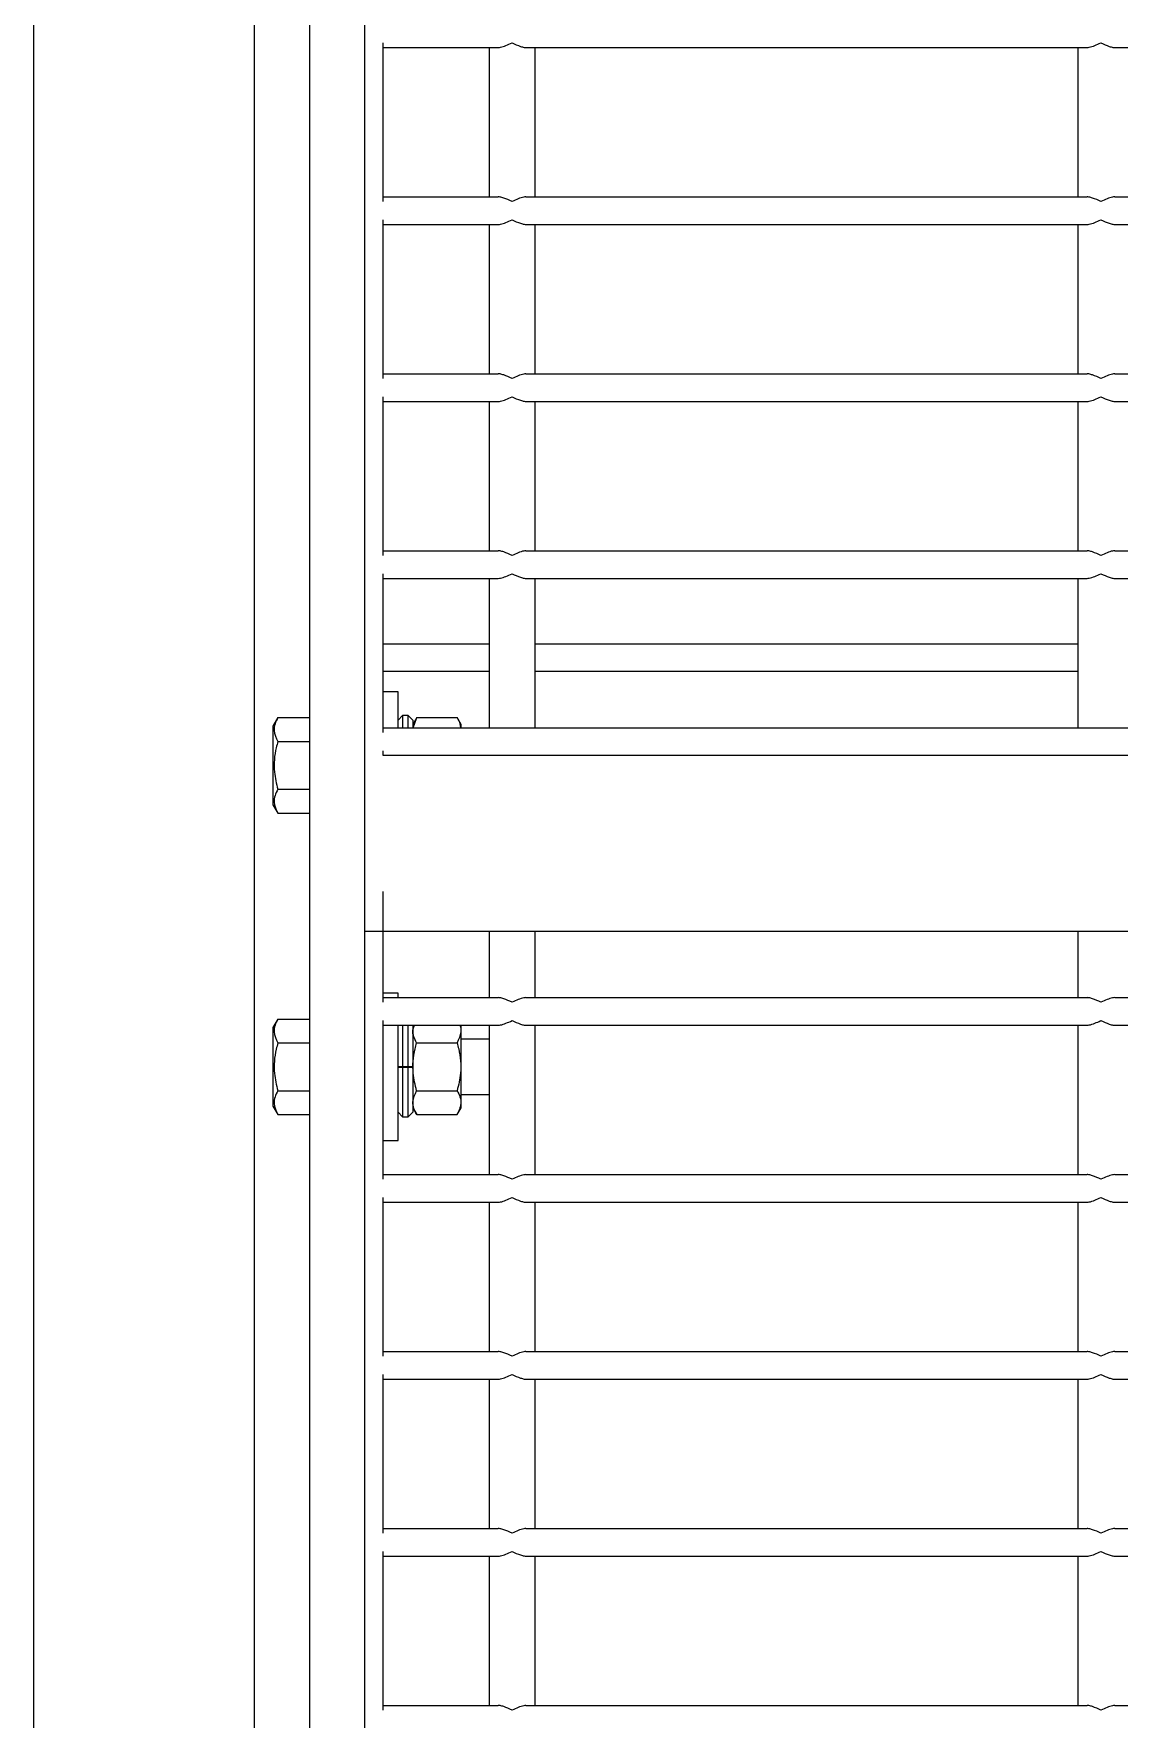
# Model space of a CAD drawing. Header units: millimetres. Extents: x 1293 to 41893, y 1011 to 26911.
# Drawn here: x 13086.5 to 13211.4, y 11549.6 to 11743.5 of the extents above; entities that cross this region are included whole.
import ezdxf

# ---------------------------------------------------------------- set-up
doc = ezdxf.new("R2010")
doc.units = ezdxf.units.MM
doc.header["$LTSCALE"] = 50

msp = doc.modelspace()

# ---------------------------------------------------------------- linework, layer by layer
at = {"color": 7, "linetype": 'Continuous', "lineweight": 25}
for p, q in [((13118.2601497, 11156.0549012), (13118.2601497, 13206.5065398)), ((13124.6101497, 11156.0549012), (13124.6101497, 13206.5065398)), ((13086.5101497, 11155.9260983), (13086.5101497, 13202.969236)), ((13111.9101497, 11155.9260983), (13111.9101497, 13202.969236)), ((13126.7301497, 11724.2307088), (13126.7301497, 11742.4740422)), ((13126.7301497, 11741.9448755), (13139.9593163, 11741.9448755)), ((13138.900983, 11741.9448755), (13138.900983, 11724.7598755)), ((13143.1343163, 11741.9448755), (13207.6926497, 11741.9448755)), ((13144.1926497, 11724.7598755), (13144.1926497, 11741.9448755)), ((13206.6343163, 11741.9448755), (13206.6343163, 11724.7598755)), ((13210.8676497, 11741.9448755), (13275.425983, 11741.9448755)), ((13126.7301497, 11724.7598755), (13139.9593163, 11724.7598755)), ((13143.1343163, 11724.7598755), (13207.6926497, 11724.7598755)), ((13210.8676497, 11724.7598755), (13275.425983, 11724.7598755)), ((13126.7301497, 11703.8707088), (13126.7301497, 11722.1140422)), ((13126.7301497, 11721.5848755), (13139.9593163, 11721.5848755)), ((13138.900983, 11721.5848755), (13138.900983, 11704.3998755)), ((13143.1343163, 11721.5848755), (13207.6926497, 11721.5848755)), ((13144.1926497, 11704.3998755), (13144.1926497, 11721.5848755)), ((13206.6343163, 11721.5848755), (13206.6343163, 11704.3998755)), ((13210.8676497, 11721.5848755), (13275.425983, 11721.5848755)), ((13126.7301497, 11704.3998755), (13139.9593163, 11704.3998755)), ((13143.1343163, 11704.3998755), (13207.6926497, 11704.3998755)), ((13210.8676497, 11704.3998755), (13275.425983, 11704.3998755)), ((13126.7301497, 11683.5107088), (13126.7301497, 11701.7540422)), ((13126.7301497, 11701.2248755), (13139.9593163, 11701.2248755)), ((13138.900983, 11701.2248755), (13138.900983, 11684.0398755)), ((13143.1343163, 11701.2248755), (13207.6926497, 11701.2248755)), ((13144.1926497, 11684.0398755), (13144.1926497, 11701.2248755)), ((13206.6343163, 11701.2248755), (13206.6343163, 11684.0398755)), ((13210.8676497, 11701.2248755), (13275.425983, 11701.2248755)), ((13126.7301497, 11684.0398755), (13139.9593163, 11684.0398755)), ((13143.1343163, 11684.0398755), (13207.6926497, 11684.0398755)), ((13210.8676497, 11684.0398755), (13275.425983, 11684.0398755)), ((13126.7301497, 11663.1507088), (13126.7301497, 11681.3940422)), ((13126.7301497, 11680.8648755), (13139.9593163, 11680.8648755)), ((13138.900983, 11680.8648755), (13138.900983, 11663.6798755)), ((13143.1343163, 11680.8648755), (13207.6926497, 11680.8648755)), ((13144.1926497, 11663.6798755), (13144.1926497, 11680.8648755)), ((13206.6343163, 11680.8648755), (13206.6343163, 11663.6798755)), ((13210.8676497, 11680.8648755), (13275.425983, 11680.8648755)), ((13126.7301497, 11673.3509869), (13138.900983, 11673.3509869)), ((13144.1926497, 11673.3509869), (13206.6343163, 11673.3509869)), ((13126.7301497, 11670.1759869), (13138.900983, 11670.1759869)), ((13144.1926497, 11670.1759869), (13206.6343163, 11670.1759869)), ((13128.4201497, 11667.8132088), (13126.7301497, 11667.8132088)), ((13128.4201497, 11663.6798755), (13128.4201497, 11667.8132088)), ((13114.5938513, 11664.8458035), (13114.0268163, 11663.8636701)), ((13114.5938513, 11664.8458035), (13118.2601497, 11664.8458035)), ((13128.9493163, 11665.0998755), (13128.4201497, 11664.5707088)), ((13129.5843163, 11665.0998755), (13128.9493163, 11665.0998755)), ((13128.9493163, 11665.0998755), (13128.9493163, 11663.6798755)), ((13130.113483, 11664.5707088), (13129.5843163, 11665.0998755)), ((13129.5843163, 11663.6798755), (13129.5843163, 11665.0998755)), ((13130.5660802, 11664.8498755), (13130.113483, 11664.0659542)), ((13130.1780255, 11663.6798755), (13130.5660802, 11664.8498755)), ((13130.5660802, 11664.8498755), (13135.2171358, 11664.8498755)), ((13135.669733, 11664.0659542), (13135.2171358, 11664.8498755)), ((13114.0268163, 11663.8636701), (13114.0268163, 11654.8294142)), ((13126.7301497, 11663.6798755), (13630.4968163, 11663.6798755)), ((13130.113483, 11664.5707088), (13130.113483, 11663.6798755)), ((13135.669733, 11663.6798755), (13135.669733, 11664.0659542)), ((13114.5938513, 11662.0961728), (13118.2601497, 11662.0961728)), ((13126.7301497, 11660.5048755), (13126.7301497, 11661.0340422)), ((13630.4968163, 11660.5048755), (13126.7301497, 11660.5048755)), ((13114.5938513, 11656.5969115), (13118.2601497, 11656.5969115)), ((13114.0268163, 11654.8294142), (13114.5938513, 11653.8472809)), ((13114.5938513, 11653.8472809), (13118.2601497, 11653.8472809)), ((13126.7301497, 11632.1018202), (13126.7301497, 11644.8478755)), ((13124.6101497, 11640.2932088), (13632.6168163, 11640.2932088)), ((13138.900983, 11640.2932088), (13138.900983, 11632.6309869)), ((13144.1926497, 11632.6309869), (13144.1926497, 11640.2932088)), ((13206.6343163, 11640.2932088), (13206.6343163, 11632.6309869)), ((13128.4201497, 11633.1376535), (13126.7301497, 11633.1376535)), ((13126.7301497, 11632.6309869), (13139.9593163, 11632.6309869)), ((13128.4201497, 11632.6309869), (13128.4201497, 11633.1376535)), ((13143.1343163, 11632.6309869), (13207.6926497, 11632.6309869)), ((13210.8676497, 11632.6309869), (13275.425983, 11632.6309869)), ((13114.5938513, 11630.1702482), (13114.0268163, 11629.1881149)), ((13114.5938513, 11630.1702482), (13118.2601497, 11630.1702482)), ((13126.7301497, 11611.7418202), (13126.7301497, 11629.9851535)), ((13114.0268163, 11629.1881149), (13114.0268163, 11620.1538589)), ((13126.7301497, 11629.4559869), (13139.9593163, 11629.4559869)), ((13128.4201497, 11616.2043202), (13128.4201497, 11629.4559869)), ((13128.9493163, 11629.4559869), (13128.9493163, 11624.6709869)), ((13129.5843163, 11624.6709869), (13129.5843163, 11629.4559869)), ((13130.1513503, 11629.4559869), (13130.113483, 11629.3903989)), ((13130.113483, 11629.4559869), (13130.113483, 11624.6709869)), ((13135.669733, 11629.3903989), (13135.6318657, 11629.4559869)), ((13135.669733, 11619.9515749), (13135.669733, 11629.3903989)), ((13138.900983, 11629.4559869), (13138.900983, 11612.2709869)), ((13143.1343163, 11629.4559869), (13207.6926497, 11629.4559869)), ((13144.1926497, 11612.2709869), (13144.1926497, 11629.4559869)), ((13206.6343163, 11629.4559869), (13206.6343163, 11612.2709869)), ((13210.8676497, 11629.4559869), (13275.425983, 11629.4559869)), ((13114.5938513, 11627.4206175), (13118.2601497, 11627.4206175)), ((13130.562557, 11627.4165545), (13135.220659, 11627.4165545)), ((13138.900983, 11627.8459869), (13135.669733, 11627.8459869)), ((13130.113483, 11624.6709869), (13128.4201497, 11624.6709869)), ((13128.9493163, 11624.6448976), (13128.4201497, 11624.640731)), ((13128.4201497, 11624.6298517), (13128.9493163, 11624.625685)), ((13128.9493163, 11624.6448976), (13129.5843163, 11624.6448976)), ((13128.9493163, 11624.625685), (13128.9493163, 11618.9176535)), ((13129.5843163, 11624.625685), (13128.9493163, 11624.625685)), ((13130.113483, 11624.640731), (13129.5843163, 11624.6448976)), ((13129.5843163, 11624.625685), (13130.113483, 11624.6298517)), ((13129.5843163, 11618.9176535), (13129.5843163, 11624.625685)), ((13130.113483, 11624.6338262), (13130.113483, 11619.4468202)), ((13114.5938513, 11621.9213562), (13118.2601497, 11621.9213562)), ((13130.562557, 11621.9254192), (13135.220659, 11621.9254192)), ((13135.669733, 11621.4959869), (13138.900983, 11621.4959869)), ((13114.0268163, 11620.1538589), (13114.5938513, 11619.1717256)), ((13114.5938513, 11619.1717256), (13118.2601497, 11619.1717256)), ((13128.4201497, 11619.4468202), (13128.9493163, 11618.9176535)), ((13128.9493163, 11618.9176535), (13129.5843163, 11618.9176535)), ((13129.5843163, 11618.9176535), (13130.113483, 11619.4468202)), ((13130.113483, 11619.9515749), (13130.5660802, 11619.1676535)), ((13130.5660802, 11619.1676535), (13135.2171358, 11619.1676535)), ((13135.2171358, 11619.1676535), (13135.669733, 11619.9515749)), ((13126.7301497, 11616.2043202), (13128.4201497, 11616.2043202)), ((13126.7301497, 11612.2709869), (13139.9593163, 11612.2709869)), ((13143.1343163, 11612.2709869), (13207.6926497, 11612.2709869)), ((13210.8676497, 11612.2709869), (13275.425983, 11612.2709869)), ((13126.7301497, 11591.3818202), (13126.7301497, 11609.6251535)), ((13126.7301497, 11609.0959869), (13139.9593163, 11609.0959869)), ((13138.900983, 11609.0959869), (13138.900983, 11591.9109869)), ((13143.1343163, 11609.0959869), (13207.6926497, 11609.0959869)), ((13144.1926497, 11591.9109869), (13144.1926497, 11609.0959869)), ((13206.6343163, 11609.0959869), (13206.6343163, 11591.9109869)), ((13210.8676497, 11609.0959869), (13275.425983, 11609.0959869)), ((13126.7301497, 11591.9109869), (13139.9593163, 11591.9109869)), ((13143.1343163, 11591.9109869), (13207.6926497, 11591.9109869)), ((13210.8676497, 11591.9109869), (13275.425983, 11591.9109869)), ((13126.7301497, 11571.0218202), (13126.7301497, 11589.2651535)), ((13126.7301497, 11588.7359869), (13139.9593163, 11588.7359869)), ((13138.900983, 11588.7359869), (13138.900983, 11571.5509869)), ((13143.1343163, 11588.7359869), (13207.6926497, 11588.7359869)), ((13144.1926497, 11571.5509869), (13144.1926497, 11588.7359869)), ((13206.6343163, 11588.7359869), (13206.6343163, 11571.5509869)), ((13210.8676497, 11588.7359869), (13275.425983, 11588.7359869)), ((13126.7301497, 11571.5509869), (13139.9593163, 11571.5509869)), ((13143.1343163, 11571.5509869), (13207.6926497, 11571.5509869)), ((13210.8676497, 11571.5509869), (13275.425983, 11571.5509869)), ((13126.7301497, 11550.6618202), (13126.7301497, 11568.9051535)), ((13126.7301497, 11568.3759869), (13139.9593163, 11568.3759869)), ((13138.900983, 11568.3759869), (13138.900983, 11551.1909869)), ((13143.1343163, 11568.3759869), (13207.6926497, 11568.3759869)), ((13144.1926497, 11551.1909869), (13144.1926497, 11568.3759869)), ((13206.6343163, 11568.3759869), (13206.6343163, 11551.1909869)), ((13210.8676497, 11568.3759869), (13275.425983, 11568.3759869)), ((13126.7301497, 11551.1909869), (13139.9593163, 11551.1909869)), ((13143.1343163, 11551.1909869), (13207.6926497, 11551.1909869)), ((13210.8676497, 11551.1909869), (13275.425983, 11551.1909869))]:
    msp.add_line(p, q, dxfattribs=at)
for points, knots in [([(13139.9593163, 11741.9448755), (13140.0438516, 11741.9514369), (13140.3210863, 11741.9729552), (13140.8561457, 11742.1677626), (13141.3074794, 11742.3670029), (13141.5442604, 11742.4728991), (13141.5468163, 11742.4740422)], [0, 0, 0, 0, 0.1723614537, 0.5652622383, 0.9953071929, 1, 1, 1, 1]), ([(13141.5468163, 11742.4740422), (13141.5493722, 11742.4728991), (13141.8693106, 11742.3298183), (13142.3448262, 11742.1175476), (13142.8674681, 11741.961203), (13143.0682235, 11741.9489195), (13143.1343163, 11741.9448755)], [0, 0, 0, 0, 0.0046971273, 0.5879730072, 0.8643521995, 1, 1, 1, 1]), ([(13207.6926497, 11741.9448755), (13207.7771849, 11741.9514369), (13208.0544196, 11741.9729552), (13208.5894791, 11742.1677626), (13209.0408128, 11742.3670029), (13209.2775937, 11742.4728991), (13209.2801497, 11742.4740422)], [0, 0, 0, 0, 0.1723614537, 0.5652622384, 0.9953071929, 1, 1, 1, 1]), ([(13209.2801497, 11742.4740422), (13209.2827055, 11742.4728991), (13209.6026439, 11742.3298183), (13210.0781596, 11742.1175476), (13210.6008014, 11741.961203), (13210.8015568, 11741.9489195), (13210.8676497, 11741.9448755)], [0, 0, 0, 0, 0.0046971273, 0.5879730073, 0.8643521995, 1, 1, 1, 1]), ([(13141.5468163, 11724.2307088), (13141.5442604, 11724.2318519), (13141.2243221, 11724.3749328), (13140.7488064, 11724.5872034), (13140.2261645, 11724.743548), (13140.0254092, 11724.7558315), (13139.9593163, 11724.7598755)], [0, 0, 0, 0, 0.0046971273, 0.5879730072, 0.8643521995, 1, 1, 1, 1]), ([(13143.1343163, 11724.7598755), (13143.0497811, 11724.7533141), (13142.7725464, 11724.7317958), (13142.2374869, 11724.5369884), (13141.7861532, 11724.3377481), (13141.5493723, 11724.2318519), (13141.5468163, 11724.2307088)], [0, 0, 0, 0, 0.1723614537, 0.5652622383, 0.9953071929, 1, 1, 1, 1]), ([(13209.2801497, 11724.2307088), (13209.2775938, 11724.2318519), (13208.9576554, 11724.3749328), (13208.4821398, 11724.5872034), (13207.9594979, 11724.743548), (13207.7587425, 11724.7558315), (13207.6926497, 11724.7598755)], [0, 0, 0, 0, 0.0046971273, 0.5879730072, 0.8643521995, 1, 1, 1, 1]), ([(13210.8676497, 11724.7598755), (13210.7831144, 11724.7533141), (13210.5058797, 11724.7317958), (13209.9708202, 11724.5369884), (13209.5194866, 11724.3377481), (13209.2827056, 11724.2318519), (13209.2801497, 11724.2307088)], [0, 0, 0, 0, 0.1723614537, 0.5652622383, 0.9953071929, 1, 1, 1, 1]), ([(13139.9593163, 11721.5848755), (13140.0438516, 11721.5914369), (13140.3210863, 11721.6129552), (13140.8561457, 11721.8077626), (13141.3074794, 11722.0070029), (13141.5442604, 11722.1128991), (13141.5468163, 11722.1140422)], [0, 0, 0, 0, 0.1723614537, 0.5652622383, 0.9953071929, 1, 1, 1, 1]), ([(13141.5468163, 11722.1140422), (13141.5493722, 11722.1128991), (13141.8693106, 11721.9698183), (13142.3448262, 11721.7575476), (13142.8674681, 11721.601203), (13143.0682235, 11721.5889195), (13143.1343163, 11721.5848755)], [0, 0, 0, 0, 0.00469712726, 0.5879730072, 0.8643521995, 1, 1, 1, 1]), ([(13207.6926497, 11721.5848755), (13207.7771849, 11721.5914369), (13208.0544196, 11721.6129552), (13208.5894791, 11721.8077626), (13209.0408128, 11722.0070029), (13209.2775937, 11722.1128991), (13209.2801497, 11722.1140422)], [0, 0, 0, 0, 0.1723614537, 0.5652622384, 0.9953071929, 1, 1, 1, 1]), ([(13209.2801497, 11722.1140422), (13209.2827055, 11722.1128991), (13209.6026439, 11721.9698183), (13210.0781596, 11721.7575476), (13210.6008014, 11721.601203), (13210.8015568, 11721.5889195), (13210.8676497, 11721.5848755)], [0, 0, 0, 0, 0.0046971273, 0.5879730073, 0.8643521995, 1, 1, 1, 1]), ([(13141.5468163, 11703.8707088), (13141.5442604, 11703.8718519), (13141.2243221, 11704.0149328), (13140.7488064, 11704.2272034), (13140.2261645, 11704.383548), (13140.0254092, 11704.3958315), (13139.9593163, 11704.3998755)], [0, 0, 0, 0, 0.0046971273, 0.5879730072, 0.8643521995, 1, 1, 1, 1]), ([(13143.1343163, 11704.3998755), (13143.0497811, 11704.3933141), (13142.7725464, 11704.3717958), (13142.2374869, 11704.1769884), (13141.7861532, 11703.9777481), (13141.5493723, 11703.8718519), (13141.5468163, 11703.8707088)], [0, 0, 0, 0, 0.1723614537, 0.5652622383, 0.9953071929, 1, 1, 1, 1]), ([(13209.2801497, 11703.8707088), (13209.2775938, 11703.8718519), (13208.9576554, 11704.0149328), (13208.4821398, 11704.2272034), (13207.9594979, 11704.383548), (13207.7587425, 11704.3958315), (13207.6926497, 11704.3998755)], [0, 0, 0, 0, 0.0046971273, 0.5879730072, 0.8643521995, 1, 1, 1, 1]), ([(13210.8676497, 11704.3998755), (13210.7831144, 11704.3933141), (13210.5058797, 11704.3717958), (13209.9708202, 11704.1769884), (13209.5194866, 11703.9777481), (13209.2827056, 11703.8718519), (13209.2801497, 11703.8707088)], [0, 0, 0, 0, 0.1723614537, 0.5652622383, 0.9953071929, 1, 1, 1, 1]), ([(13139.9593163, 11701.2248755), (13140.0438516, 11701.2314369), (13140.3210863, 11701.2529552), (13140.8561457, 11701.4477626), (13141.3074794, 11701.6470029), (13141.5442604, 11701.7528991), (13141.5468163, 11701.7540422)], [0, 0, 0, 0, 0.1723614537, 0.5652622383, 0.9953071929, 1, 1, 1, 1]), ([(13141.5468163, 11701.7540422), (13141.5493722, 11701.7528991), (13141.8693106, 11701.6098183), (13142.3448262, 11701.3975476), (13142.8674681, 11701.241203), (13143.0682235, 11701.2289195), (13143.1343163, 11701.2248755)], [0, 0, 0, 0, 0.00469712726, 0.5879730072, 0.8643521995, 1, 1, 1, 1]), ([(13207.6926497, 11701.2248755), (13207.7771849, 11701.2314369), (13208.0544196, 11701.2529552), (13208.5894791, 11701.4477626), (13209.0408128, 11701.6470029), (13209.2775937, 11701.7528991), (13209.2801497, 11701.7540422)], [0, 0, 0, 0, 0.1723614537, 0.5652622384, 0.9953071929, 1, 1, 1, 1]), ([(13209.2801497, 11701.7540422), (13209.2827055, 11701.7528991), (13209.6026439, 11701.6098183), (13210.0781596, 11701.3975476), (13210.6008014, 11701.241203), (13210.8015568, 11701.2289195), (13210.8676497, 11701.2248755)], [0, 0, 0, 0, 0.0046971273, 0.5879730073, 0.8643521995, 1, 1, 1, 1]), ([(13141.5468163, 11683.5107088), (13141.5442604, 11683.5118519), (13141.2243221, 11683.6549328), (13140.7488064, 11683.8672034), (13140.2261645, 11684.023548), (13140.0254092, 11684.0358315), (13139.9593163, 11684.0398755)], [0, 0, 0, 0, 0.0046971273, 0.5879730072, 0.8643521995, 1, 1, 1, 1]), ([(13143.1343163, 11684.0398755), (13143.0497811, 11684.0333141), (13142.7725464, 11684.0117958), (13142.2374869, 11683.8169884), (13141.7861532, 11683.6177481), (13141.5493723, 11683.5118519), (13141.5468163, 11683.5107088)], [0, 0, 0, 0, 0.1723614537, 0.5652622383, 0.9953071929, 1, 1, 1, 1]), ([(13209.2801497, 11683.5107088), (13209.2775938, 11683.5118519), (13208.9576554, 11683.6549328), (13208.4821398, 11683.8672034), (13207.9594979, 11684.023548), (13207.7587425, 11684.0358315), (13207.6926497, 11684.0398755)], [0, 0, 0, 0, 0.0046971273, 0.5879730072, 0.8643521995, 1, 1, 1, 1]), ([(13210.8676497, 11684.0398755), (13210.7831144, 11684.0333141), (13210.5058797, 11684.0117958), (13209.9708202, 11683.8169884), (13209.5194866, 11683.6177481), (13209.2827056, 11683.5118519), (13209.2801497, 11683.5107088)], [0, 0, 0, 0, 0.1723614537, 0.5652622383, 0.9953071929, 1, 1, 1, 1]), ([(13139.9593163, 11680.8648755), (13140.0438516, 11680.8714369), (13140.3210863, 11680.8929552), (13140.8561457, 11681.0877626), (13141.3074794, 11681.2870029), (13141.5442604, 11681.3928991), (13141.5468163, 11681.3940422)], [0, 0, 0, 0, 0.1723614537, 0.5652622383, 0.9953071929, 1, 1, 1, 1]), ([(13141.5468163, 11681.3940422), (13141.5493722, 11681.3928991), (13141.8693106, 11681.2498183), (13142.3448262, 11681.0375476), (13142.8674681, 11680.881203), (13143.0682235, 11680.8689195), (13143.1343163, 11680.8648755)], [0, 0, 0, 0, 0.00469712726, 0.5879730072, 0.8643521995, 1, 1, 1, 1]), ([(13207.6926497, 11680.8648755), (13207.7771849, 11680.8714369), (13208.0544196, 11680.8929552), (13208.5894791, 11681.0877626), (13209.0408128, 11681.2870029), (13209.2775937, 11681.3928991), (13209.2801497, 11681.3940422)], [0, 0, 0, 0, 0.1723614537, 0.5652622384, 0.9953071929, 1, 1, 1, 1]), ([(13209.2801497, 11681.3940422), (13209.2827055, 11681.3928991), (13209.6026439, 11681.2498183), (13210.0781596, 11681.0375476), (13210.6008014, 11680.881203), (13210.8015568, 11680.8689195), (13210.8676497, 11680.8648755)], [0, 0, 0, 0, 0.0046971273, 0.5879730073, 0.8643521995, 1, 1, 1, 1]), ([(13114.5938513, 11664.8458035), (13114.4719416, 11664.6072976), (13114.2254787, 11664.1251141), (13114.0887073, 11663.1893095), (13114.3982515, 11662.5194527), (13114.5938513, 11662.0961728)], [0, 0, 0, 0, 0.2648633469, 0.5354700776, 1, 1, 1, 1]), ([(13135.2171358, 11664.8498755), (13135.3487502, 11664.6108606), (13135.5601683, 11664.2269201), (13135.5902766, 11663.8297826), (13135.6016416, 11663.6798755)], [0, 0, 0, 0, 0.6225309906, 1, 1, 1, 1]), ([(13114.5938513, 11662.0961728), (13114.5295797, 11661.8601464), (13114.3434158, 11661.1764914), (13114.157634, 11660.0036023), (13114.1558616, 11658.3775312), (13114.4318325, 11657.2555888), (13114.5938513, 11656.5969115)], [0, 0, 0, 0, 0.1315464599, 0.3810267709, 0.6366091688, 1, 1, 1, 1]), ([(13114.5938513, 11656.5969115), (13114.4719416, 11656.3584056), (13114.2254787, 11655.8762221), (13114.0887073, 11654.9404175), (13114.3982515, 11654.2705607), (13114.5938513, 11653.8472809)], [0, 0, 0, 0, 0.2648633469, 0.5354700776, 1, 1, 1, 1]), ([(13141.5468163, 11632.1018202), (13141.5442604, 11632.1029632), (13141.2243221, 11632.2460441), (13140.7488064, 11632.4583148), (13140.2261645, 11632.6146593), (13140.0254092, 11632.6269429), (13139.9593163, 11632.6309869)], [0, 0, 0, 0, 0.0046971273, 0.5879730072, 0.8643521995, 1, 1, 1, 1]), ([(13143.1343163, 11632.6309869), (13143.0497811, 11632.6244255), (13142.7725464, 11632.6029071), (13142.2374869, 11632.4080997), (13141.7861532, 11632.2088595), (13141.5493723, 11632.1029633), (13141.5468163, 11632.1018202)], [0, 0, 0, 0, 0.1723614537, 0.5652622383, 0.9953071929, 1, 1, 1, 1]), ([(13209.2801497, 11632.1018202), (13209.2775938, 11632.1029632), (13208.9576554, 11632.2460441), (13208.4821398, 11632.4583148), (13207.9594979, 11632.6146593), (13207.7587425, 11632.6269429), (13207.6926497, 11632.6309869)], [0, 0, 0, 0, 0.0046971273, 0.5879730072, 0.8643521995, 1, 1, 1, 1]), ([(13210.8676497, 11632.6309869), (13210.7831144, 11632.6244255), (13210.5058797, 11632.6029071), (13209.9708202, 11632.4080997), (13209.5194866, 11632.2088595), (13209.2827056, 11632.1029633), (13209.2801497, 11632.1018202)], [0, 0, 0, 0, 0.1723614537, 0.5652622383, 0.9953071929, 1, 1, 1, 1]), ([(13114.5938513, 11630.1702482), (13114.4719416, 11629.9317423), (13114.2254787, 11629.4495588), (13114.0887073, 11628.5137542), (13114.3982515, 11627.8438974), (13114.5938513, 11627.4206175)], [0, 0, 0, 0, 0.2648633469, 0.5354700776, 1, 1, 1, 1]), ([(13139.9593163, 11629.4559869), (13140.0438516, 11629.4625483), (13140.3210863, 11629.4840666), (13140.8561457, 11629.678874), (13141.3074794, 11629.8781143), (13141.5442604, 11629.9840104), (13141.5468163, 11629.9851535)], [0, 0, 0, 0, 0.1723614537, 0.5652622383, 0.9953071929, 1, 1, 1, 1]), ([(13141.5468163, 11629.9851535), (13141.5493722, 11629.9840105), (13141.8693106, 11629.8409296), (13142.3448262, 11629.628659), (13142.8674681, 11629.4723144), (13143.0682235, 11629.4600309), (13143.1343163, 11629.4559869)], [0, 0, 0, 0, 0.0046971273, 0.5879730072, 0.8643521995, 1, 1, 1, 1]), ([(13207.6926497, 11629.4559869), (13207.7771849, 11629.4625483), (13208.0544196, 11629.4840666), (13208.5894791, 11629.678874), (13209.0408128, 11629.8781143), (13209.2775937, 11629.9840104), (13209.2801497, 11629.9851535)], [0, 0, 0, 0, 0.1723614537, 0.5652622384, 0.9953071929, 1, 1, 1, 1]), ([(13209.2801497, 11629.9851535), (13209.2827055, 11629.9840105), (13209.6026439, 11629.8409296), (13210.0781596, 11629.628659), (13210.6008014, 11629.4723144), (13210.8015568, 11629.4600309), (13210.8676497, 11629.4559869)], [0, 0, 0, 0, 0.0046971273, 0.5879730073, 0.8643521995, 1, 1, 1, 1]), ([(13130.562557, 11627.4165545), (13130.4434934, 11627.6554045), (13130.2027821, 11628.1382885), (13130.0647162, 11628.8340227), (13130.2486091, 11629.2687197), (13130.3278301, 11629.4559869)], [0, 0, 0, 0, 0.3577842349, 0.7233338549, 1, 1, 1, 1]), ([(13135.5399937, 11629.4559869), (13135.5405677, 11629.4547117), (13135.6518338, 11629.2075239), (13135.7032409, 11628.5106862), (13135.4075268, 11627.8402297), (13135.220659, 11627.4165545)], [0, 0, 0, 0, 0.00190500381, 0.36928339189, 1, 1, 1, 1]), ([(13114.5938513, 11627.4206175), (13114.5295797, 11627.1845911), (13114.3434158, 11626.5009361), (13114.157634, 11625.328047), (13114.1558616, 11623.7019759), (13114.4318325, 11622.5800335), (13114.5938513, 11621.9213562)], [0, 0, 0, 0, 0.1315464599, 0.3810267709, 0.6366091688, 1, 1, 1, 1]), ([(13130.562557, 11621.9254192), (13130.4000796, 11622.5875538), (13130.1266063, 11623.7020237), (13130.1276757, 11625.3322986), (13130.3126613, 11626.4992651), (13130.5002283, 11627.1877651), (13130.562557, 11627.4165545)], [0, 0, 0, 0, 0.365780177, 0.6156618098, 0.8722839524, 1, 1, 1, 1]), ([(13135.220659, 11627.4165545), (13135.2829894, 11627.1877615), (13135.467425, 11626.5107623), (13135.6544279, 11625.3444624), (13135.6594288, 11623.7136443), (13135.383124, 11622.5875522), (13135.220659, 11621.9254192)], [0, 0, 0, 0, 0.1277165798, 0.3779136182, 0.6342182989, 1, 1, 1, 1]), ([(13114.5938513, 11621.9213562), (13114.4719416, 11621.6828504), (13114.2254787, 11621.2006668), (13114.0887073, 11620.2648622), (13114.3982515, 11619.5950054), (13114.5938513, 11619.1717256)], [0, 0, 0, 0, 0.2648633469, 0.5354700776, 1, 1, 1, 1]), ([(13130.5660802, 11619.1676535), (13130.4437711, 11619.4068217), (13130.1965057, 11619.8903346), (13130.057968, 11620.8288687), (13130.3671675, 11621.5008074), (13130.562557, 11621.9254192)], [0, 0, 0, 0, 0.2648580026, 0.535448761, 1, 1, 1, 1]), ([(13135.220659, 11621.9254192), (13135.3423698, 11621.6864516), (13135.588433, 11621.2033297), (13135.7244648, 11620.2647117), (13135.4136872, 11619.5926801), (13135.2171358, 11619.1676535)], [0, 0, 0, 0, 0.2645663682, 0.5348749116, 1, 1, 1, 1]), ([(13141.5468163, 11611.7418202), (13141.5442604, 11611.7429632), (13141.2243221, 11611.8860441), (13140.7488064, 11612.0983148), (13140.2261645, 11612.2546593), (13140.0254092, 11612.2669429), (13139.9593163, 11612.2709869)], [0, 0, 0, 0, 0.00469712726, 0.58797300717, 0.8643521995, 1, 1, 1, 1]), ([(13143.1343163, 11612.2709869), (13143.0497811, 11612.2644255), (13142.7725464, 11612.2429071), (13142.2374869, 11612.0480997), (13141.7861532, 11611.8488595), (13141.5493723, 11611.7429633), (13141.5468163, 11611.7418202)], [0, 0, 0, 0, 0.1723614537, 0.5652622383, 0.9953071929, 1, 1, 1, 1]), ([(13209.2801497, 11611.7418202), (13209.2775938, 11611.7429632), (13208.9576554, 11611.8860441), (13208.4821398, 11612.0983148), (13207.9594979, 11612.2546593), (13207.7587425, 11612.2669429), (13207.6926497, 11612.2709869)], [0, 0, 0, 0, 0.0046971273, 0.5879730072, 0.8643521995, 1, 1, 1, 1]), ([(13210.8676497, 11612.2709869), (13210.7831144, 11612.2644255), (13210.5058797, 11612.2429071), (13209.9708202, 11612.0480997), (13209.5194866, 11611.8488595), (13209.2827056, 11611.7429633), (13209.2801497, 11611.7418202)], [0, 0, 0, 0, 0.1723614537, 0.5652622383, 0.9953071929, 1, 1, 1, 1]), ([(13139.9593163, 11609.0959869), (13140.0438516, 11609.1025483), (13140.3210863, 11609.1240666), (13140.8561457, 11609.318874), (13141.3074794, 11609.5181143), (13141.5442604, 11609.6240104), (13141.5468163, 11609.6251535)], [0, 0, 0, 0, 0.1723614537, 0.5652622383, 0.9953071929, 1, 1, 1, 1]), ([(13141.5468163, 11609.6251535), (13141.5493722, 11609.6240105), (13141.8693106, 11609.4809296), (13142.3448262, 11609.268659), (13142.8674681, 11609.1123144), (13143.0682235, 11609.1000309), (13143.1343163, 11609.0959869)], [0, 0, 0, 0, 0.0046971273, 0.5879730072, 0.8643521995, 1, 1, 1, 1]), ([(13207.6926497, 11609.0959869), (13207.7771849, 11609.1025483), (13208.0544196, 11609.1240666), (13208.5894791, 11609.318874), (13209.0408128, 11609.5181143), (13209.2775937, 11609.6240104), (13209.2801497, 11609.6251535)], [0, 0, 0, 0, 0.1723614537, 0.5652622384, 0.9953071929, 1, 1, 1, 1]), ([(13209.2801497, 11609.6251535), (13209.2827055, 11609.6240105), (13209.6026439, 11609.4809296), (13210.0781596, 11609.268659), (13210.6008014, 11609.1123144), (13210.8015568, 11609.1000309), (13210.8676497, 11609.0959869)], [0, 0, 0, 0, 0.0046971273, 0.5879730073, 0.8643521995, 1, 1, 1, 1]), ([(13141.5468163, 11591.3818202), (13141.5442604, 11591.3829632), (13141.2243221, 11591.5260441), (13140.7488064, 11591.7383148), (13140.2261645, 11591.8946593), (13140.0254092, 11591.9069429), (13139.9593163, 11591.9109869)], [0, 0, 0, 0, 0.0046971273, 0.5879730072, 0.8643521995, 1, 1, 1, 1]), ([(13143.1343163, 11591.9109869), (13143.0497811, 11591.9044255), (13142.7725464, 11591.8829071), (13142.2374869, 11591.6880997), (13141.7861532, 11591.4888595), (13141.5493723, 11591.3829633), (13141.5468163, 11591.3818202)], [0, 0, 0, 0, 0.1723614537, 0.5652622383, 0.9953071929, 1, 1, 1, 1]), ([(13209.2801497, 11591.3818202), (13209.2775938, 11591.3829632), (13208.9576554, 11591.5260441), (13208.4821398, 11591.7383148), (13207.9594979, 11591.8946593), (13207.7587425, 11591.9069429), (13207.6926497, 11591.9109869)], [0, 0, 0, 0, 0.0046971273, 0.5879730072, 0.8643521995, 1, 1, 1, 1]), ([(13210.8676497, 11591.9109869), (13210.7831144, 11591.9044255), (13210.5058797, 11591.8829071), (13209.9708202, 11591.6880997), (13209.5194866, 11591.4888595), (13209.2827056, 11591.3829633), (13209.2801497, 11591.3818202)], [0, 0, 0, 0, 0.1723614537, 0.5652622383, 0.9953071929, 1, 1, 1, 1]), ([(13139.9593163, 11588.7359869), (13140.0438516, 11588.7425483), (13140.3210863, 11588.7640666), (13140.8561457, 11588.958874), (13141.3074794, 11589.1581143), (13141.5442604, 11589.2640104), (13141.5468163, 11589.2651535)], [0, 0, 0, 0, 0.1723614537, 0.5652622383, 0.9953071929, 1, 1, 1, 1]), ([(13141.5468163, 11589.2651535), (13141.5493722, 11589.2640105), (13141.8693106, 11589.1209296), (13142.3448262, 11588.908659), (13142.8674681, 11588.7523144), (13143.0682235, 11588.7400309), (13143.1343163, 11588.7359869)], [0, 0, 0, 0, 0.0046971273, 0.5879730072, 0.8643521995, 1, 1, 1, 1]), ([(13207.6926497, 11588.7359869), (13207.7771849, 11588.7425483), (13208.0544196, 11588.7640666), (13208.5894791, 11588.958874), (13209.0408128, 11589.1581143), (13209.2775937, 11589.2640104), (13209.2801497, 11589.2651535)], [0, 0, 0, 0, 0.1723614537, 0.5652622384, 0.9953071929, 1, 1, 1, 1]), ([(13209.2801497, 11589.2651535), (13209.2827055, 11589.2640105), (13209.6026439, 11589.1209296), (13210.0781596, 11588.908659), (13210.6008014, 11588.7523144), (13210.8015568, 11588.7400309), (13210.8676497, 11588.7359869)], [0, 0, 0, 0, 0.0046971273, 0.5879730073, 0.8643521995, 1, 1, 1, 1]), ([(13141.5468163, 11571.0218202), (13141.5442604, 11571.0229632), (13141.2243221, 11571.1660441), (13140.7488064, 11571.3783148), (13140.2261645, 11571.5346593), (13140.0254092, 11571.5469429), (13139.9593163, 11571.5509869)], [0, 0, 0, 0, 0.0046971273, 0.5879730072, 0.8643521995, 1, 1, 1, 1]), ([(13143.1343163, 11571.5509869), (13143.0497811, 11571.5444255), (13142.7725464, 11571.5229071), (13142.2374869, 11571.3280997), (13141.7861532, 11571.1288595), (13141.5493723, 11571.0229633), (13141.5468163, 11571.0218202)], [0, 0, 0, 0, 0.1723614537, 0.5652622383, 0.9953071929, 1, 1, 1, 1]), ([(13209.2801497, 11571.0218202), (13209.2775938, 11571.0229632), (13208.9576554, 11571.1660441), (13208.4821398, 11571.3783148), (13207.9594979, 11571.5346593), (13207.7587425, 11571.5469429), (13207.6926497, 11571.5509869)], [0, 0, 0, 0, 0.0046971273, 0.5879730072, 0.8643521995, 1, 1, 1, 1]), ([(13210.8676497, 11571.5509869), (13210.7831144, 11571.5444255), (13210.5058797, 11571.5229071), (13209.9708202, 11571.3280997), (13209.5194866, 11571.1288595), (13209.2827056, 11571.0229633), (13209.2801497, 11571.0218202)], [0, 0, 0, 0, 0.1723614537, 0.5652622383, 0.9953071929, 1, 1, 1, 1]), ([(13139.9593163, 11568.3759869), (13140.0438516, 11568.3825483), (13140.3210863, 11568.4040666), (13140.8561457, 11568.598874), (13141.3074794, 11568.7981143), (13141.5442604, 11568.9040104), (13141.5468163, 11568.9051535)], [0, 0, 0, 0, 0.1723614537, 0.5652622383, 0.9953071929, 1, 1, 1, 1]), ([(13141.5468163, 11568.9051535), (13141.5493722, 11568.9040105), (13141.8693106, 11568.7609296), (13142.3448262, 11568.548659), (13142.8674681, 11568.3923144), (13143.0682235, 11568.3800309), (13143.1343163, 11568.3759869)], [0, 0, 0, 0, 0.0046971273, 0.5879730072, 0.8643521995, 1, 1, 1, 1]), ([(13207.6926497, 11568.3759869), (13207.7771849, 11568.3825483), (13208.0544196, 11568.4040666), (13208.5894791, 11568.598874), (13209.0408128, 11568.7981143), (13209.2775937, 11568.9040104), (13209.2801497, 11568.9051535)], [0, 0, 0, 0, 0.1723614537, 0.5652622384, 0.9953071929, 1, 1, 1, 1]), ([(13209.2801497, 11568.9051535), (13209.2827055, 11568.9040105), (13209.6026439, 11568.7609296), (13210.0781596, 11568.548659), (13210.6008014, 11568.3923144), (13210.8015568, 11568.3800309), (13210.8676497, 11568.3759869)], [0, 0, 0, 0, 0.0046971273, 0.5879730073, 0.8643521995, 1, 1, 1, 1]), ([(13141.5468163, 11550.6618202), (13141.5442604, 11550.6629632), (13141.2243221, 11550.8060441), (13140.7488064, 11551.0183148), (13140.2261645, 11551.1746593), (13140.0254092, 11551.1869429), (13139.9593163, 11551.1909869)], [0, 0, 0, 0, 0.0046971273, 0.5879730072, 0.8643521995, 1, 1, 1, 1]), ([(13143.1343163, 11551.1909869), (13143.0497811, 11551.1844255), (13142.7725464, 11551.1629071), (13142.2374869, 11550.9680997), (13141.7861532, 11550.7688595), (13141.5493723, 11550.6629633), (13141.5468163, 11550.6618202)], [0, 0, 0, 0, 0.17236145365, 0.56526223831, 0.99530719289, 1, 1, 1, 1]), ([(13209.2801497, 11550.6618202), (13209.2775938, 11550.6629632), (13208.9576554, 11550.8060441), (13208.4821398, 11551.0183148), (13207.9594979, 11551.1746593), (13207.7587425, 11551.1869429), (13207.6926497, 11551.1909869)], [0, 0, 0, 0, 0.0046971273, 0.5879730072, 0.8643521995, 1, 1, 1, 1]), ([(13210.8676497, 11551.1909869), (13210.7831144, 11551.1844255), (13210.5058797, 11551.1629071), (13209.9708202, 11550.9680997), (13209.5194866, 11550.7688595), (13209.2827056, 11550.6629633), (13209.2801497, 11550.6618202)], [0, 0, 0, 0, 0.1723614537, 0.5652622383, 0.9953071929, 1, 1, 1, 1])]:
    msp.add_open_spline(points, degree=3, knots=knots, dxfattribs=at)

doc.saveas('drawing.dxf')
